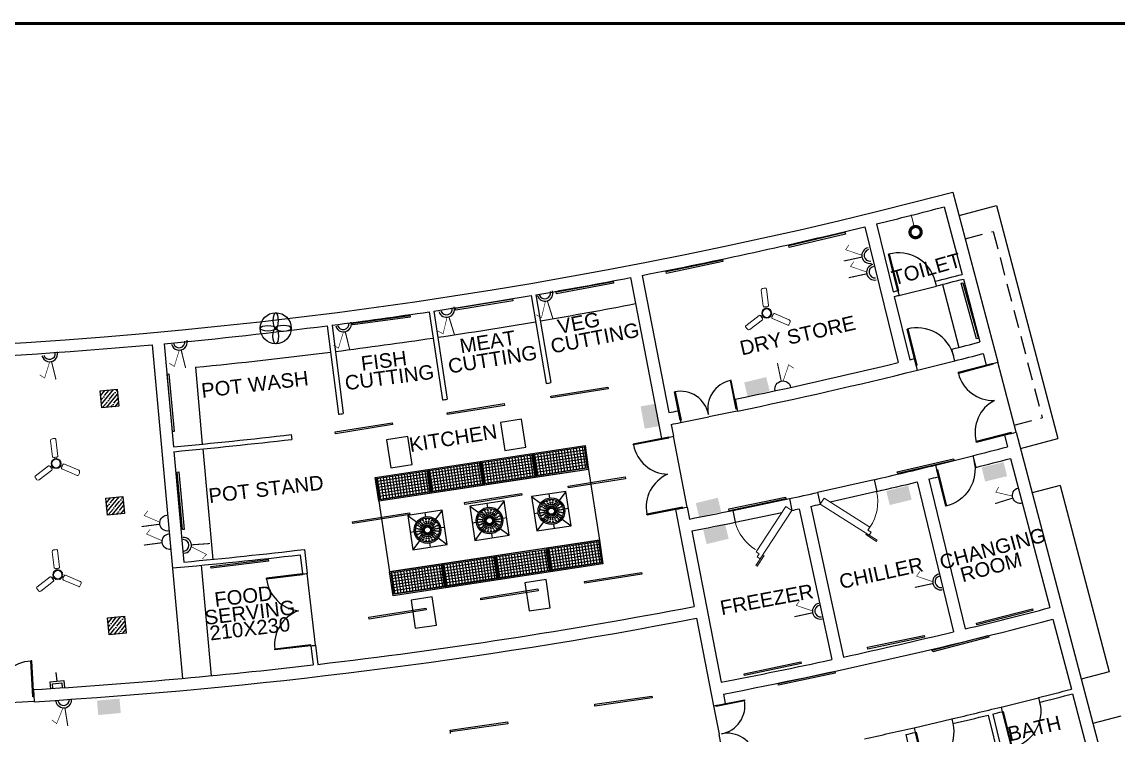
# Model space of a CAD drawing. Header units: inches. Extents: x -221585 to 401252, y -284294 to 332380.
# Drawn here: x 126300 to 128574, y 54570 to 56049 of the extents above; entities that cross this region are included whole.
import ezdxf

# ---------------------------------------------------------------- set-up
doc = ezdxf.new("R2010")
doc.units = ezdxf.units.IN
doc.header["$MEASUREMENT"] = 0
for name, pattern in [('CENTER2', [1.125, 0.75, -0.125, 0.125, -0.125]), ('HIDDEN', [0.375, 0.25, -0.125]), ('HIDDEN2', [0.1875, 0.125, -0.0625])]:
    doc.linetypes.add(name, pattern=pattern)
for name, color, linetype in [('A-WINDOW', 162, 'Continuous'), ('A_dimension_100', 233, 'Continuous'), ('E-LIGHT', 7, 'Continuous'), ('FIXT', 6, 'Continuous'), ('HP-A-Grid', 9, 'CENTER2'), ('Power', 7, 'Continuous'), ('UPS', 7, 'Continuous')]:
    doc.layers.add(name, color=color, linetype=linetype)
for name, color, linetype, lineweight in [('ceilingfan', 1, 'Continuous', 15), ('HP-A-Door', 1, 'Continuous', 5), ('PIE', 7, 'Continuous', 15), ('text', 72, 'HIDDEN2', 5)]:
    doc.layers.add(name, color=color, linetype=linetype, lineweight=lineweight)
doc.styles.add('DIM', font='arial.ttf')

# ---------------------------------------------------------------- blocks, each defined once
blk = doc.blocks.new('d2')
at = {"color": 1, "ltscale": 8}
for p, q in [((-332.772, -186.458, 9945.752), (-332.753, -186.454, 9945.752)), ((-332.628, -187.194, 9945.752), (-332.772, -186.458, 9945.752)), ((-332.609, -187.19, 9945.752), (-332.753, -186.454, 9945.752)), ((-332.753, -186.454, 9945.752), (-332.753, -186.454, 9945.732)), ((-332.753, -186.454, 9945.732), (-332.753, -186.454, 9945.732)), ((-334.226, -186.743, 9945.752), (-334.206, -186.739, 9945.752)), ((-334.082, -187.479, 9945.752), (-334.226, -186.743, 9945.752)), ((-334.062, -187.475, 9945.752), (-334.206, -186.739, 9945.752)), ((-334.063, -187.577, 9945.752), (-332.589, -187.288, 9945.752)), ((-332.628, -187.194, 9945.752), (-332.609, -187.19, 9945.752)), ((-334.082, -187.479, 9945.752), (-334.062, -187.475, 9945.752))]:
    blk.add_line(p, q, dxfattribs=at)
for centre, start, end in [((-332.628, -187.194, 9945.752), 101.092, 178.0402), ((-334.062, -187.475, 9945.752), 24.1438, 101.092)]:
    blk.add_arc(centre, 0.75, start, end, dxfattribs=at)
blk = doc.blocks.new('TRTH')
at = {"color": 1, "ltscale": 8}
for p, q in [((-589.839, -68.759), (-589.839, -67.98)), ((-589.819, -68.759), (-589.819, -67.979)), ((-589.839, -68.759), (-589.819, -68.759)), ((-589.839, -68.859), (-589.039, -68.859))]:
    blk.add_line(p, q, dxfattribs=at)
blk.add_arc((-589.819, -68.759), 0.78, 0, 91.4693, dxfattribs=at)
blk = doc.blocks.new('rghtht')
at = {"layer": 'HP-A-Grid', "linetype": 'ByBlock'}
h = blk.add_hatch(dxfattribs=at)
h.set_pattern_fill('NET', color=256, scale=50, style=0)
h.set_pattern_definition([(180, (222259.7514, 89040.658), (2e-11, 6.25), []), (90, (222259.7514, 89040.658), (6.25, -2e-11), [])])
h.paths.add_polyline_path([(204466.6, 125712.4), (204511.6, 125712.4), (204511.6, 125817.4), (204466.6, 125817.4)])
h = blk.add_hatch(dxfattribs=at)
h.set_pattern_fill('NET', color=256, scale=50, style=0)
h.set_pattern_definition([(180, (222458.0265, 89040.658), (2e-11, 6.25), []), (90, (222458.0265, 89040.658), (6.25, -2e-11), [])])
h.paths.add_polyline_path([(204664.9, 125712.4), (204709.9, 125712.4), (204709.9, 125817.4), (204664.9, 125817.4)])
h = blk.add_hatch(dxfattribs=at)
h.set_pattern_fill('NET', color=256, scale=50, style=0)
h.set_pattern_definition([(180, (222259.7514, 88930.658), (2e-11, 6.25), []), (90, (222259.7514, 88930.658), (6.25, -2e-11), [])])
h.paths.add_polyline_path([(204466.6, 125602.4), (204511.6, 125602.4), (204511.6, 125707.4), (204466.6, 125707.4)])
h = blk.add_hatch(dxfattribs=at)
h.set_pattern_fill('NET', color=256, scale=50, style=0)
h.set_pattern_definition([(180, (222458.0265, 88930.658), (2e-11, 6.25), []), (90, (222458.0265, 88930.658), (6.25, -2e-11), [])])
h.paths.add_polyline_path([(204664.9, 125602.4), (204709.9, 125602.4), (204709.9, 125707.4), (204664.9, 125707.4)])
h = blk.add_hatch(dxfattribs=at)
h.set_pattern_fill('NET', color=256, scale=50, style=0)
h.set_pattern_definition([(180, (222259.7514, 88820.658), (2e-11, 6.25), []), (90, (222259.7514, 88820.658), (6.25, -2e-11), [])])
h.paths.add_polyline_path([(204466.6, 125492.4), (204511.6, 125492.4), (204511.6, 125597.4), (204466.6, 125597.4)])
h = blk.add_hatch(dxfattribs=at)
h.set_pattern_fill('NET', color=256, scale=50, style=0)
h.set_pattern_definition([(180, (222458.0265, 88820.658), (2e-11, 6.25), []), (90, (222458.0265, 88820.658), (6.25, -2e-11), [])])
h.paths.add_polyline_path([(204664.9, 125492.4), (204709.9, 125492.4), (204709.9, 125597.4), (204664.9, 125597.4)])
h = blk.add_hatch(dxfattribs=at)
h.set_pattern_fill('NET', color=256, scale=50, style=0)
h.set_pattern_definition([(180, (222259.7514, 88710.658), (2e-11, 6.25), []), (90, (222259.7514, 88710.658), (6.25, -2e-11), [])])
h.paths.add_polyline_path([(204466.6, 125382.4), (204511.6, 125382.4), (204511.6, 125487.4), (204466.6, 125487.4)])
h = blk.add_hatch(dxfattribs=at)
h.set_pattern_fill('NET', color=256, scale=50, style=0)
h.set_pattern_definition([(180, (222458.0265, 88710.658), (2e-11, 6.25), []), (90, (222458.0265, 88710.658), (6.25, -2e-11), [])])
h.paths.add_polyline_path([(204664.9, 125382.4), (204709.9, 125382.4), (204709.9, 125487.4), (204664.9, 125487.4)])
at = {"layer": 'A-WINDOW', "color": 8}
blk.add_line((204662.4, 125819.9), (204662.4, 125379.9), dxfattribs=at)
for points in [[(204449.4, 125698.1), (204390.6, 125698.1), (204390.6, 125653.9), (204449.4, 125653.9)], [(204786, 125698.1), (204727.1, 125698.1), (204727.1, 125653.9), (204786, 125653.9)], [(204449.4, 125459.2), (204390.6, 125459.2), (204390.6, 125414.9), (204449.4, 125414.9)], [(204786, 125459.2), (204727.1, 125459.2), (204727.1, 125414.9), (204786, 125414.9)]]:
    blk.add_lwpolyline(points, close=True, dxfattribs=at)
at = {"layer": 'FIXT'}
for p, q in [((204514.1, 125819.9), (204514.1, 125379.9)), ((204514.1, 125819.9), (204662.4, 125819.9)), ((204712.4, 125819.9), (204712.4, 125379.9)), ((204552.3, 125766.5), (204568.7, 125750.1)), ((204588.3, 125766.5), (204588.3, 125758.2)), ((204607.8, 125750.1), (204624.3, 125766.5)), ((204552.3, 125730.5), (204560.6, 125730.5)), ((204616, 125730.5), (204624.3, 125730.5)), ((204552.3, 125694.5), (204568.7, 125710.9)), ((204607.8, 125710.9), (204624.3, 125694.5)), ((204588.3, 125702.8), (204588.3, 125694.5)), ((204552.3, 125636.6), (204568.7, 125620.1)), ((204588.3, 125636.6), (204588.3, 125628.3)), ((204607.8, 125620.1), (204624.3, 125636.6)), ((204552.3, 125600.6), (204560.6, 125600.6)), ((204616, 125600.6), (204624.3, 125600.6)), ((204552.3, 125564.6), (204568.7, 125581)), ((204588.3, 125572.9), (204588.3, 125564.6)), ((204607.8, 125581), (204624.3, 125564.6)), ((204552.3, 125506.6), (204568.7, 125490.2)), ((204588.3, 125506.6), (204588.3, 125498.3)), ((204607.8, 125490.2), (204624.3, 125506.6)), ((204552.3, 125470.6), (204560.6, 125470.6)), ((204616, 125470.6), (204624.3, 125470.6)), ((204552.3, 125434.6), (204568.7, 125451)), ((204588.3, 125442.9), (204588.3, 125434.6)), ((204607.8, 125451), (204624.3, 125434.6)), ((204514.1, 125379.9), (204662.4, 125379.9))]:
    blk.add_line(p, q, dxfattribs=at)
for points in [[(204514.1, 125819.9), (204464.1, 125819.9)], [(204712.4, 125819.9), (204712.4, 125819.9), (204662.4, 125819.9)]]:
    blk.add_lwpolyline(points, dxfattribs=at)
for points in [[(204464.1, 125819.9), (204514.1, 125819.9), (204514.1, 125709.9), (204464.1, 125709.9)], [(204662.4, 125819.9), (204712.4, 125819.9), (204712.4, 125709.9), (204662.4, 125709.9)], [(204466.6, 125817.4), (204511.6, 125817.4), (204511.6, 125712.4), (204466.6, 125712.4)], [(204664.9, 125817.4), (204709.9, 125817.4), (204709.9, 125712.4), (204664.9, 125712.4)], [(204624.3, 125766.5), (204552.3, 125766.5), (204552.3, 125694.5), (204624.3, 125694.5)], [(204464.1, 125709.9), (204514.1, 125709.9), (204514.1, 125599.9), (204464.1, 125599.9)], [(204466.6, 125707.4), (204511.6, 125707.4), (204511.6, 125602.4), (204466.6, 125602.4)], [(204662.4, 125709.9), (204712.4, 125709.9), (204712.4, 125599.9), (204662.4, 125599.9)], [(204664.9, 125707.4), (204709.9, 125707.4), (204709.9, 125602.4), (204664.9, 125602.4)], [(204624.3, 125636.6), (204552.3, 125636.6), (204552.3, 125564.6), (204624.3, 125564.6)], [(204464.1, 125599.9), (204514.1, 125599.9), (204514.1, 125489.9), (204464.1, 125489.9)], [(204466.6, 125597.4), (204511.6, 125597.4), (204511.6, 125492.4), (204466.6, 125492.4)], [(204662.4, 125599.9), (204712.4, 125599.9), (204712.4, 125489.9), (204662.4, 125489.9)], [(204664.9, 125597.4), (204709.9, 125597.4), (204709.9, 125492.4), (204664.9, 125492.4)], [(204624.3, 125506.6), (204552.3, 125506.6), (204552.3, 125434.6), (204624.3, 125434.6)], [(204464.1, 125489.9), (204514.1, 125489.9), (204514.1, 125379.9), (204464.1, 125379.9)], [(204466.6, 125487.4), (204511.6, 125487.4), (204511.6, 125382.4), (204466.6, 125382.4)], [(204662.4, 125489.9), (204712.4, 125489.9), (204712.4, 125379.9), (204662.4, 125379.9)], [(204664.9, 125487.4), (204709.9, 125487.4), (204709.9, 125382.4), (204664.9, 125382.4)]]:
    blk.add_lwpolyline(points, close=True, dxfattribs=at)
for centre, radius in [((204588.3, 125730.5), 27.7), ((204588.3, 125730.5), 24.8), ((204582.4, 125751.6), 0.795), ((204588.3, 125752.1), 0.795), ((204594.2, 125751.6), 0.795), ((204566.7, 125730.5), 0.795), ((204567.5, 125736.8), 0.795), ((204570.2, 125742.4), 0.795), ((204570.8, 125730.5), 0.795), ((204571.3, 125735.4), 0.795), ((204573, 125745.7), 0.795), ((204573.4, 125739.8), 0.795), ((204574.4, 125730.5), 0.795), ((204574.7, 125734.2), 0.795), ((204575.9, 125742.9), 0.795), ((204576.2, 125748.5), 0.795), ((204576.2, 125737.6), 0.795), ((204578.3, 125730.5), 0.795), ((204578.4, 125732.9), 0.795), ((204578.4, 125728.2), 0.795), ((204578.4, 125740.3), 0.795), ((204578.8, 125745.4), 0.795), ((204579.2, 125735.2), 0.795), ((204581.1, 125742.7), 0.795), ((204581.2, 125737.6), 0.795), ((204588.3, 125730.5), 7.8), ((204588.3, 125730.5), 6.54), ((204583.6, 125747.7), 0.795), ((204583.6, 125739.7), 0.795), ((204584.6, 125744.3), 0.795), ((204585.8, 125740.6), 0.795), ((204588.3, 125748), 0.795), ((204588.3, 125744.4), 0.795), ((204588.3, 125740.5), 0.795), ((204590.7, 125740.6), 0.795), ((204591.9, 125744.3), 0.795), ((204592.9, 125739.7), 0.795), ((204593, 125747.7), 0.795), ((204595.3, 125737.6), 0.795), ((204595.4, 125742.7), 0.795), ((204597.3, 125735.2), 0.795), ((204597.7, 125745.4), 0.795), ((204598.1, 125740.3), 0.795), ((204598.2, 125732.9), 0.795), ((204598.2, 125728.2), 0.795), ((204598.3, 125730.5), 0.795), ((204600.3, 125748.5), 0.795), ((204600.4, 125737.6), 0.795), ((204600.6, 125742.9), 0.795), ((204601.8, 125734.2), 0.795), ((204602.1, 125730.5), 0.795), ((204603.2, 125739.8), 0.795), ((204603.5, 125745.7), 0.795), ((204605.2, 125735.4), 0.795), ((204605.8, 125730.5), 0.795), ((204606.3, 125742.4), 0.795), ((204609, 125736.8), 0.795), ((204609.8, 125730.5), 0.795), ((204567.5, 125724.2), 0.795), ((204570.2, 125718.7), 0.795), ((204571.3, 125725.6), 0.795), ((204573, 125715.3), 0.795), ((204573.4, 125721.2), 0.795), ((204574.7, 125726.8), 0.795), ((204575.9, 125718.2), 0.795), ((204576.2, 125723.4), 0.795), ((204576.2, 125712.6), 0.795), ((204578.4, 125720.7), 0.795), ((204578.8, 125715.6), 0.795), ((204579.2, 125725.9), 0.795), ((204581.2, 125723.4), 0.795), ((204581.1, 125718.4), 0.795), ((204582.4, 125709.4), 0.795), ((204583.6, 125713.3), 0.795), ((204583.6, 125721.4), 0.795), ((204584.6, 125716.7), 0.795), ((204585.8, 125720.4), 0.795), ((204588.3, 125720.5), 0.795), ((204588.3, 125716.6), 0.795), ((204588.3, 125713), 0.795), ((204588.3, 125709), 0.795), ((204590.7, 125720.4), 0.795), ((204591.9, 125716.7), 0.795), ((204592.9, 125721.4), 0.795), ((204593, 125713.3), 0.795), ((204594.2, 125709.4), 0.795), ((204595.3, 125723.4), 0.795), ((204595.4, 125718.4), 0.795), ((204597.3, 125725.9), 0.795), ((204597.7, 125715.6), 0.795), ((204598.1, 125720.7), 0.795), ((204600.3, 125712.6), 0.795), ((204600.4, 125723.4), 0.795), ((204600.6, 125718.2), 0.795), ((204601.8, 125726.8), 0.795), ((204603.2, 125721.2), 0.795), ((204603.5, 125715.3), 0.795), ((204605.2, 125725.6), 0.795), ((204606.3, 125718.7), 0.795), ((204609, 125724.2), 0.795), ((204588.3, 125600.6), 27.7), ((204588.3, 125600.6), 24.8), ((204573, 125615.8), 0.795), ((204576.2, 125618.5), 0.795), ((204578.8, 125615.5), 0.795), ((204582.4, 125621.6), 0.795), ((204583.6, 125617.8), 0.795), ((204584.6, 125614.3), 0.795), ((204588.3, 125622.1), 0.795), ((204588.3, 125618.1), 0.795), ((204588.3, 125614.5), 0.795), ((204591.9, 125614.3), 0.795), ((204593, 125617.8), 0.795), ((204594.2, 125621.6), 0.795), ((204597.7, 125615.5), 0.795), ((204600.3, 125618.5), 0.795), ((204603.5, 125615.8), 0.795), ((204566.7, 125600.6), 0.795), ((204567.5, 125606.9), 0.795), ((204567.5, 125594.3), 0.795), ((204570.2, 125612.4), 0.795), ((204570.8, 125600.6), 0.795), ((204571.3, 125605.5), 0.795), ((204571.3, 125595.6), 0.795), ((204573.4, 125609.9), 0.795), ((204574.4, 125600.6), 0.795), ((204574.7, 125604.3), 0.795), ((204574.7, 125596.9), 0.795), ((204575.9, 125612.9), 0.795), ((204576.2, 125607.6), 0.795), ((204576.2, 125593.5), 0.795), ((204578.3, 125600.6), 0.795), ((204578.4, 125602.9), 0.795), ((204578.4, 125598.2), 0.795), ((204578.4, 125610.4), 0.795), ((204579.2, 125605.2), 0.795), ((204579.2, 125595.9), 0.795), ((204581.1, 125612.7), 0.795), ((204581.2, 125607.6), 0.795), ((204581.2, 125593.5), 0.795), ((204588.3, 125600.6), 7.8), ((204588.3, 125600.6), 6.54), ((204583.6, 125609.7), 0.795), ((204583.6, 125591.4), 0.795), ((204585.8, 125610.6), 0.795), ((204588.3, 125610.6), 0.795), ((204590.7, 125610.6), 0.795), ((204592.9, 125609.7), 0.795), ((204592.9, 125591.4), 0.795), ((204595.3, 125607.6), 0.795), ((204595.3, 125593.5), 0.795), ((204595.4, 125612.7), 0.795), ((204597.3, 125605.2), 0.795), ((204597.3, 125595.9), 0.795), ((204598.1, 125610.4), 0.795), ((204598.2, 125602.9), 0.795), ((204598.2, 125598.2), 0.795), ((204598.3, 125600.6), 0.795), ((204600.4, 125607.6), 0.795), ((204600.4, 125593.5), 0.795), ((204600.6, 125612.9), 0.795), ((204601.8, 125604.3), 0.795), ((204601.8, 125596.9), 0.795), ((204602.1, 125600.6), 0.795), ((204603.2, 125609.9), 0.795), ((204605.2, 125605.5), 0.795), ((204605.2, 125595.6), 0.795), ((204605.8, 125600.6), 0.795), ((204606.3, 125612.4), 0.795), ((204609, 125606.9), 0.795), ((204609, 125594.3), 0.795), ((204609.8, 125600.6), 0.795), ((204570.2, 125588.7), 0.795), ((204573, 125585.3), 0.795), ((204573.4, 125591.2), 0.795), ((204575.9, 125588.2), 0.795), ((204576.2, 125582.6), 0.795), ((204578.4, 125590.7), 0.795), ((204578.8, 125585.7), 0.795), ((204581.1, 125588.4), 0.795), ((204582.4, 125579.5), 0.795), ((204583.6, 125583.3), 0.795), ((204584.6, 125586.8), 0.795), ((204585.8, 125590.5), 0.795), ((204588.3, 125590.6), 0.795), ((204588.3, 125586.7), 0.795), ((204588.3, 125583.1), 0.795), ((204588.3, 125579), 0.795), ((204590.7, 125590.5), 0.795), ((204591.9, 125586.8), 0.795), ((204593, 125583.3), 0.795), ((204594.2, 125579.5), 0.795), ((204595.4, 125588.4), 0.795), ((204597.7, 125585.7), 0.795), ((204598.1, 125590.7), 0.795), ((204600.3, 125582.6), 0.795), ((204600.6, 125588.2), 0.795), ((204603.2, 125591.2), 0.795), ((204603.5, 125585.3), 0.795), ((204606.3, 125588.7), 0.795), ((204588.3, 125470.6), 27.7), ((204588.3, 125470.6), 24.8), ((204570.2, 125482.4), 0.795), ((204573, 125485.8), 0.795), ((204573.4, 125479.9), 0.795), ((204575.9, 125483), 0.795), ((204576.2, 125488.6), 0.795), ((204576.2, 125477.7), 0.795), ((204578.4, 125480.4), 0.795), ((204578.8, 125485.5), 0.795), ((204581.1, 125482.7), 0.795), ((204581.2, 125477.7), 0.795), ((204582.4, 125491.7), 0.795), ((204583.6, 125487.8), 0.795), ((204583.6, 125479.8), 0.795), ((204584.6, 125484.4), 0.795), ((204585.8, 125480.7), 0.795), ((204588.3, 125492.1), 0.795), ((204588.3, 125488.1), 0.795), ((204588.3, 125484.5), 0.795), ((204588.3, 125480.6), 0.795), ((204590.7, 125480.7), 0.795), ((204591.9, 125484.4), 0.795), ((204592.9, 125479.8), 0.795), ((204593, 125487.8), 0.795), ((204594.2, 125491.7), 0.795), ((204595.3, 125477.7), 0.795), ((204595.4, 125482.7), 0.795), ((204597.7, 125485.5), 0.795), ((204598.1, 125480.4), 0.795), ((204600.3, 125488.6), 0.795), ((204600.4, 125477.7), 0.795), ((204600.6, 125483), 0.795), ((204603.2, 125479.9), 0.795), ((204603.5, 125485.8), 0.795), ((204606.3, 125482.4), 0.795), ((204566.7, 125470.6), 0.795), ((204567.5, 125476.9), 0.795), ((204567.5, 125464.3), 0.795), ((204570.2, 125458.8), 0.795), ((204570.8, 125470.6), 0.795), ((204571.3, 125475.5), 0.795), ((204571.3, 125465.7), 0.795), ((204573, 125455.4), 0.795), ((204573.4, 125461.3), 0.795), ((204574.4, 125470.6), 0.795), ((204574.7, 125474.3), 0.795), ((204574.7, 125466.9), 0.795), ((204575.9, 125458.2), 0.795), ((204576.2, 125463.5), 0.795), ((204578.3, 125470.6), 0.795), ((204578.4, 125473), 0.795), ((204578.4, 125468.2), 0.795), ((204578.4, 125460.8), 0.795), ((204578.8, 125455.7), 0.795), ((204579.2, 125475.3), 0.795), ((204579.2, 125465.9), 0.795), ((204581.2, 125463.5), 0.795), ((204581.1, 125458.5), 0.795), ((204588.3, 125470.6), 7.8), ((204588.3, 125470.6), 6.54), ((204583.6, 125461.4), 0.795), ((204584.6, 125456.8), 0.795), ((204585.8, 125460.5), 0.795), ((204588.3, 125460.6), 0.795), ((204588.3, 125456.7), 0.795), ((204590.7, 125460.5), 0.795), ((204591.9, 125456.8), 0.795), ((204592.9, 125461.4), 0.795), ((204595.3, 125463.5), 0.795), ((204595.4, 125458.5), 0.795), ((204597.3, 125475.3), 0.795), ((204597.3, 125465.9), 0.795), ((204597.7, 125455.7), 0.795), ((204598.1, 125460.8), 0.795), ((204598.2, 125473), 0.795), ((204598.2, 125468.2), 0.795), ((204598.3, 125470.6), 0.795), ((204600.4, 125463.5), 0.795), ((204600.6, 125458.2), 0.795), ((204601.8, 125474.3), 0.795), ((204601.8, 125466.9), 0.795), ((204602.1, 125470.6), 0.795), ((204603.2, 125461.3), 0.795), ((204603.5, 125455.4), 0.795), ((204605.2, 125475.5), 0.795), ((204605.2, 125465.7), 0.795), ((204605.8, 125470.6), 0.795), ((204606.3, 125458.8), 0.795), ((204609, 125476.9), 0.795), ((204609, 125464.3), 0.795), ((204609.8, 125470.6), 0.795), ((204576.2, 125452.6), 0.795), ((204582.4, 125449.5), 0.795), ((204583.6, 125453.4), 0.795), ((204588.3, 125453.1), 0.795), ((204588.3, 125449.1), 0.795), ((204593, 125453.4), 0.795), ((204594.2, 125449.5), 0.795), ((204600.3, 125452.6), 0.795)]:
    blk.add_circle(centre, radius, dxfattribs=at)
blk = doc.blocks.new('RYTRTRTRTRT')
at = {"color": 1}
for p, q in [((42.518, 61.153), (42.518, 61.753)), ((42.518, 61.753), (42.538, 61.753)), ((42.538, 61.753), (42.538, 61.153)), ((43.718, 61.753), (43.698, 61.753)), ((43.698, 61.753), (43.698, 61.153)), ((43.718, 61.153), (43.718, 61.753)), ((42.518, 61.153), (42.538, 61.153)), ((42.518, 61.103), (43.118, 61.103)), ((43.718, 61.103), (43.118, 61.103)), ((43.718, 61.153), (43.698, 61.153))]:
    blk.add_line(p, q, dxfattribs=at)
for centre, start, end in [((42.528, 61.163), 359.0371, 90), ((43.708, 61.163), 90, 180.9629)]:
    blk.add_arc(centre, 0.59, start, end, dxfattribs=at)
blk = doc.blocks.new('Fan')
at = {"color": 6}
for p, q in [((-5.8, 15.7), (-5.8, 48.4)), ((5.2, 50.1), (5.2, 15.7)), ((3.5, 14), (-4.1, 14)), ((-1.9, 14), (-1.9, 10.8)), ((1.5, 14), (1.5, 10.8)), ((-45.2, -19.5), (-15.9, -1.9)), ((-10.2, -11.4), (-38.2, -28.2)), ((-13.6, -2.5), (-9.7, -9)), ((-12.6, -4.2), (-9.9, -2.6)), ((-10.8, -7.1), (-8.1, -5.5)), ((10.3, -7.3), (7.6, -5.8)), ((12, -4.4), (9.3, -2.8)), ((9.4, -9.1), (13.2, -2.4)), ((39.7, -28.3), (10, -11.4)), ((15.5, -1.8), (43.8, -18))]:
    blk.add_line(p, q, dxfattribs=at)
for centre, radius in [((-0.2, 0.8), 10.2), ((-0.2, 0.9), 8.5)]:
    blk.add_circle(centre, radius, dxfattribs=at)
for centre, radius, start, end in [((-2.4, 48.4), 3.4, 92.735, 180), ((-0.2, 0.9), 51, 85.7207, 92.735), ((3.5, 50.1), 1.7, 0, 85.7207), ((-4.1, 15.7), 1.7, 180, 270), ((3.5, 15.7), 1.7, 270, 0), ((-44.4, -21), 1.7, 120.9808, 206.3239), ((-0.2, 0.9), 51, 206.3239, 213.3255), ((-15, -3.4), 1.7, 30.9808, 120.9808), ((-11.1, -9.9), 1.7, 300.9808, 30.9808), ((10.8, -9.9), 1.7, 150.2708, 240.2708), ((14.6, -3.3), 1.7, 60.2708, 150.2708), ((42.1, -20.9), 3.4, 332.7215, 60.2708), ((-40, -25.3), 3.4, 213.3255, 300.9808), ((40.6, -26.9), 1.7, 240.2708, 325.7165), ((-0.2, 0.9), 51, 325.7165, 332.7215)]:
    blk.add_arc(centre, radius, start, end, dxfattribs=at)
blk = doc.blocks.new('w.l')
at = {"layer": 'PIE', "color": 6}
blk.add_line((109349.8, 39723.6), (109371.7, 39720.1), dxfattribs=at)
at = {"layer": 'PIE', "color": 6, "const_width": 6.59}
blk.add_lwpolyline([(109337.4, 39737.9, 1), (109333.8, 39715, 1)], format="xyb", close=True, dxfattribs=at)
blk = doc.blocks.new('light')
at = {"color": 5}
for p, q in [((112625.2, 38871.2), (112742.5, 38895.9)), ((112743.3, 38892.3), (112625.9, 38867.6)), ((112742.5, 38895.9), (112743.3, 38892.3)), ((112625.9, 38867.6), (112625.2, 38871.2))]:
    blk.add_line(p, q, dxfattribs=at)
blk = doc.blocks.new('16A')
at = {"layer": 'E-LIGHT', "color": 1}
for points, const_width in [([(5916857, -1642748), (5916861, -1642952)], 11.7), ([(5916882, -1642953), (5916975, -1642791), (5917021, -1642838)], 6.64)]:
    blk.add_lwpolyline(points, dxfattribs=dict(at, const_width=const_width))
for centre, radius, start, end in [((5916862, -1643039), 87.4, 0.9898, 180.9898), ((5916863, -1643043), 64.6, 4.2725, 175.7579)]:
    blk.add_arc(centre, radius, start, end, dxfattribs=at)
blk = doc.blocks.new('ups 6A')
at = {"layer": 'E-LIGHT', "color": 4}
for points, const_width in [([(5905667, -1658491), (5905670, -1658287)], 11.7), ([(5905692, -1658286), (5905785, -1658448), (5905831, -1658401)], 6.64)]:
    blk.add_lwpolyline(points, dxfattribs=dict(at, const_width=const_width))
blk.add_arc((5905672, -1658200), 87.4, 179.0102, 359.0102, dxfattribs=at)

msp = doc.modelspace()

# ---------------------------------------------------------------- hatches: boundary and pattern name
at = {"ltscale": 10}
h = msp.add_hatch(dxfattribs=at)
h.set_pattern_fill('ANSI35', color=1, scale=50, angle=5.6494)
h.set_pattern_definition([(50.6494196, (-10023.637, -141185.964), (-9.66600954, 7.9257971), []), (50.6494196, (-10014.841, -141185.094), (-9.66600954, 7.9257971), [15.625, -3.125, 0, -3.125])])
h.paths.add_polyline_path([(126501.3, 55251.7), (126497.8, 55287.1), (126462.4, 55283.6), (126465.9, 55248.2)])
h = msp.add_hatch(dxfattribs=at)
h.set_pattern_fill('ANSI35', color=1, scale=50, angle=5.6494)
h.set_pattern_definition([(50.6494196, (-10011.984, -141408.665), (-9.66600954, 7.9257971), []), (50.6494196, (-10003.188, -141407.795), (-9.66600954, 7.9257971), [15.625, -3.125, 0, -3.125])])
h.paths.add_polyline_path([(126512.9, 55029), (126509.4, 55064.4), (126474.1, 55060.9), (126477.6, 55025.5)])
h = msp.add_hatch(dxfattribs=at)
h.set_pattern_fill('ANSI35', color=1, scale=50, angle=5.6494)
h.set_pattern_definition([(50.6494196, (-10008.089, -141656.697), (-9.66600954, 7.9257971), []), (50.6494196, (-9999.293, -141655.826), (-9.66600954, 7.9257971), [15.625, -3.125, 0, -3.125])])
h.paths.add_polyline_path([(126516.8, 54781), (126513.3, 54816.3), (126478, 54812.8), (126481.5, 54777.5)])

# ---------------------------------------------------------------- linework, layer by layer
at = {"color": 4, "ltscale": 8}
for p, q in [((128231.3, 55696.2, 0.8), (128324.3, 55343.2, 0.8)), ((128213.5, 55665.6, 0.4), (128250.5, 55525.4, 0.8)), ((128209.5, 55504.3, 0.8), (128243.8, 55373.9, 0.8)), ((128253, 55515.7, 0.8), (128287.4, 55385.2, 0.8)), ((128293.8, 55361, 0.8), (128300.1, 55336.8, 0.8)), ((128338.3, 55191.8, 0.8), (128344.7, 55167.6, 0.8)), ((128362.5, 55198.1, 0.8), (128913.9, 53104.5, 0.8)), ((128351.1, 55143.4, 0.8), (128432.6, 54834, 0.8)), ((128438.9, 54809.8, 0.8), (128477.1, 54664.8, 0.8)), ((128479.7, 54655.1, 0.8), (128517.9, 54510, 0.8))]:
    msp.add_line(p, q, dxfattribs=at)
at = {"color": 20, "ltscale": 10}
for p, q in [((128244.1, 55647.8, 0.4), (128321.4, 55668.1, 0.8)), ((128321.4, 55668.1, 0.8), (128448.8, 55184.6, 0.8)), ((128371.4, 55164.3, 0.4), (128448.8, 55184.6, 0.8)), ((128453.6, 55087.7, 0.8), (128395.6, 55072.4, 0.8)), ((128453.6, 55087.7, 0.8), (128555.5, 54700.9, 0.8)), ((128555.5, 54700.9, 0.8), (128497.5, 54685.6, 0.8)), ((128579.7, 54609.1, 0.8), (128521.7, 54593.8, 0.8))]:
    msp.add_line(p, q, dxfattribs=at)
at = {"color": 4, "ltscale": 10}
for p, q in [((128048.6, 55624.1, 0.4), (128117.7, 55342.5, 0.8)), ((128072.9, 55630.1, 0.8), (128107.5, 55489.2, 0.8)), ((127587, 55523.4, 0.4), (127642.2, 55238.7, 0.4)), ((127562.5, 55518.7, 0.4), (127627.2, 55184.9, 0.4)), ((128197.2, 55501.4, 0.8), (128194.7, 55511.1, 0.4)), ((127356.6, 55481.5, 0.4), (127387.8, 55299.1, 0.4)), ((127366.5, 55483.2, 0.4), (127397.7, 55300.8, 0.4)), ((128109.8, 55479.5, 0.8), (128142, 55348.4, 0.9)), ((128117.2, 55491.6, 0.8), (128119.6, 55481.9, 0.8)), ((127145.1, 55447.8, 0.4), (127172.6, 55264.9, 0.4)), ((127155, 55449.3, 0.4), (127182.5, 55266.3, 0.4)), ((126933.5, 55418.7, 0.4), (126956.8, 55235.2, 0.4)), ((126943.5, 55420, 0.4), (126966.7, 55236.5, 0.4)), ((126570.5, 55379.4, 0.4), (126633.3, 54687.2, 0.4)), ((126595.4, 55381.6, 0.4), (126614.8, 55167.5, 0.4)), ((128235.3, 55346, 0.9), (128229.1, 55370.2, 0.4)), ((128157.7, 55326.5, 0.9), (128151.6, 55350.8, 0.9)), ((126660.1, 55332.6, 0.4), (126674.5, 55173.2, 0.4)), ((127779.4, 55266.2, 0.4), (127784.5, 55241.8, 0.4)), ((127661.5, 55242.4, 0.4), (127666.7, 55218, 0.4)), ((127647, 55214.1, 0.4), (127651.8, 55189.6, 0.4)), ((126858.9, 55193.1, 0.4), (126860.1, 55183.1, 0.4)), ((126615.7, 55157.6, 0.4), (126636.5, 54928.5, 0.4)), ((126675.4, 55163.3, 0.4), (126696.2, 54934.2, 0.4)), ((128272.5, 55149.1, 0.4), (128278.6, 55124.8, 1.3)), ((128194.9, 55129.7, 0.9), (128200.8, 55105.4, 0.4)), ((128067.8, 55099.3, 0.4), (128073.4, 55075, 0.4)), ((128157.1, 55094.8, 0.9), (128232.7, 54783.8, 0.9)), ((128181.4, 55100.7, 0.4), (128257, 54789.7, 0.9)), ((127950.7, 55072.8, 0.4), (127956.1, 55048.4, 0.4)), ((127892.1, 55060.1, 0.4), (127897.4, 55035.7, 0.4)), ((127936.5, 55044.1, 0.4), (128004.5, 54731.4, 0.4)), ((127655.8, 55037.6, 0.4), (127694.8, 54836.4, 0.4)), ((127680.3, 55042.3, 0.4), (127685.1, 55017.8, 0.4)), ((127774.6, 55035.6, 0.4), (127779.8, 55011.4, 0.4)), ((127912.1, 55038.8, 0.4), (127980.1, 54726.1, 0.4)), ((127689.8, 54993.3, 0.4), (127750.7, 54679.1, 0.4)), ((126886.5, 54954.7, 0.4), (126892.3, 54905, 0.4)), ((126877.7, 54943.6, 0.4), (126882.3, 54903.8, 0.4)), ((126672.2, 54922, 0.4), (126693, 54692.6, 0.4)), ((127699.6, 54811.8, 0.9), (127734.8, 54630.2, 0.4)), ((126899.6, 54754.8, 0.4), (126904.2, 54715.1, 0.4)), ((126909.5, 54756, 0.4), (126914.1, 54716.2, 0.4)), ((126324.2, 54663.8, 1.1), (126325.6, 54638.9, 0.4)), ((127755.5, 54654.6, 0.4), (127759.3, 54634.9, 0.4)), ((128408.7, 54647.2, 0.4), (128411.2, 54637.5, 0.4)), ((128314.1, 54613.2, 0.9), (128349.7, 54467.5, 0.9)), ((128331.1, 54627.7, 0.9), (128333.5, 54618, 0.9)), ((128228.8, 54603, 1.3), (128231.1, 54593.3, 0.4)), ((128304.4, 54610.9, 0.9), (128340, 54465.2, 0.9)), ((128133.5, 54570.6, 0.9), (128166.8, 54424.4, 0.9)), ((128150.8, 54584.8, 0.9), (128153, 54575.1, 0.9))]:
    msp.add_line(p, q, dxfattribs=at)
at = {"color": 20, "linetype": 'HIDDEN', "ltscale": 150}
for p, q in [((128256.7, 55599.4, 0.4), (128314.7, 55614.7, 0.7)), ((128314.7, 55614.7, 0.7), (128416.6, 55227.9, 0.7)), ((128358.6, 55212.6, 0.4), (128416.6, 55227.9, 0.7))]:
    msp.add_line(p, q, dxfattribs=at)
at = {"color": 5}
for p, q in [((128248.6, 55507.1), (128252.1, 55508.1)), ((128280.5, 55391.5), (128248.6, 55507.1)), ((128252.1, 55508.1), (128284.1, 55392.5)), ((128284.1, 55392.5), (128280.5, 55391.5)), ((128116, 55115.9), (128232.8, 55143)), ((128233.7, 55139.5), (128116.9, 55112.3)), ((128232.8, 55143), (128233.7, 55139.5)), ((128116.9, 55112.3), (128116, 55115.9)), ((128280, 54802), (128396.1, 54831.8)), ((128397.1, 54828.3), (128280.9, 54798.4)), ((128396.1, 54831.8), (128397.1, 54828.3)), ((128280.9, 54798.4), (128280, 54802)), ((128054.2, 54751.7), (128171.5, 54776.4)), ((128172.3, 54772.8), (128055, 54748.1)), ((128171.5, 54776.4), (128172.3, 54772.8)), ((128188.5, 54745.8), (128304.6, 54776)), ((128305.5, 54772.4), (128189.5, 54742.3)), ((128304.6, 54776), (128305.5, 54772.4)), ((128055, 54748.1), (128054.2, 54751.7)), ((128189.5, 54742.3), (128188.5, 54745.8)), ((127798.7, 54696.7), (127916, 54721.4)), ((127916.8, 54717.8), (127799.4, 54693.1)), ((127916, 54721.4), (127916.8, 54717.8)), ((127799.4, 54693.1), (127798.7, 54696.7)), ((127869.2, 54676.9), (127986.5, 54701.6)), ((127987.3, 54698), (127869.9, 54673.3)), ((127986.5, 54701.6), (127987.3, 54698)), ((127869.9, 54673.3), (127869.2, 54676.9)), ((127488.3, 54633.4), (127607, 54650.3)), ((127607.5, 54646.7), (127488.8, 54629.7)), ((127607, 54650.3), (127607.5, 54646.7)), ((127488.8, 54629.7), (127488.3, 54633.4)), ((127188.8, 54579.9), (127307.5, 54596.8)), ((127308, 54593.2), (127189.3, 54576.2)), ((127307.5, 54596.8), (127308, 54593.2)), ((127189.3, 54576.2), (127188.8, 54579.9)), ((127189.6, 54572.6), (127189.1, 54576.2))]:
    msp.add_line(p, q, dxfattribs=at)
at = {"color": 6, "const_width": 6.3}
msp.add_lwpolyline([(130466.8, 50244.9), (121851.4, 50244.9), (121851.4, 56046.1), (130466.8, 56046.1)], close=True, dxfattribs=at)
at = {"color": 1, "ltscale": 10}
for points, elevation in [([(126462.4, 55283.6), (126497.8, 55287.1), (126501.3, 55251.7), (126465.9, 55248.2)], -0.1), ([(126474.1, 55060.9), (126509.4, 55064.4), (126512.9, 55029), (126477.6, 55025.5)], 0), ([(126478, 54812.8), (126513.3, 54816.3), (126516.8, 54781), (126481.5, 54777.5)], 0)]:
    msp.add_lwpolyline(points, close=True, dxfattribs=dict(at, elevation=elevation))
at = {"color": 5}
msp.add_circle((126826.7, 55413.6), 32.2, dxfattribs=at)
at = {"color": 4, "ltscale": 10}
for centre, radius, start, end in [((125661.9, 65452, 0.4), 10088.5, 255.2456, 284.75514), ((125661.9, 65452, 1.5), 10113.5, 283.79165, 284.6135), ((125661.9, 65452, 0.4), 10113.5, 280.9733, 283.64996), ((125661.9, 65452, 0.4), 10258.5, 284.29384, 284.6155), ((125661.9, 65452, 0.4), 10113.5, 279.7031, 280.83161), ((125219.7, 67176.7, 1.3), 12049, 284.30675, 284.581), ((125661.9, 65452, 0.4), 10113.5, 278.48958, 279.64642), ((125661.9, 65452, 0.4), 10258.5, 283.79165, 283.8475), ((125661.9, 65452, 0.4), 10268.5, 283.79165, 283.84745), ((125661.9, 65452, 0.4), 10168.5, 279.7031, 280.83238), ((125661.9, 65452, 0.4), 10113.5, 277.27989, 278.4329), ((125661.9, 65452, 0.4), 10113.5, 262.79653, 275.15424), ((125661.9, 65452, 0.4), 10113.5, 275.29587, 277.22323), ((125661.9, 65452, 0.4), 10168.5, 278.48958, 279.64642), ((125661.9, 65452, 0.4), 10168.5, 277.27991, 278.4329), ((125661.9, 65452, 0.4), 10403.5, 284.28613, 284.61751), ((125661.9, 65452, 0.4), 10168.5, 275.63334, 277.22323), ((125661.9, 65452, 0.4), 10403.5, 281.74397, 283.65397), ((125661.9, 65452, 0.4), 10403.5, 283.79165, 283.8467), ((125260.1, 67019.5, 1.3), 12046.7, 284.29819, 284.58528), ((125661.9, 65452, 0.4), 10453.5, 284.6455, 284.75512), ((125661.9, 65452, 0.4), 10428.5, 281.74397, 283.84659), ((125661.9, 65452, 0.4), 10298.5, 279.64747, 279.7031), ((125661.9, 65452, 0.4), 10298.5, 278.43499, 278.49068), ((125661.9, 65452, 0.4), 10298.5, 277.22323, 277.27887), ((125661.9, 65452, 0.4), 10403.5, 280.9733, 281.08124), ((125661.9, 65452, 0.4), 10428.5, 280.9733, 281.08339), ((125661.9, 65452, 0.4), 10328.5, 275.29352, 276.65521), ((125661.9, 65452, 0.4), 10338.5, 275.29341, 276.65515), ((125661.9, 65452, 0.4), 10453.5, 280.86341, 280.9733), ((125661.9, 65452, 0.4), 10603.5, 284.64705, 284.75512), ((125661.9, 65452, 0.4), 10628.5, 284.21849, 284.62035), ((125413.6, 66424.5, 1.3), 11657.2, 284.22773, 284.59527), ((125661.9, 65452, 0.4), 10628.5, 283.08278, 283.78722), ((125661.9, 65452, 0.4), 10653.5, 283.08278, 283.54495), ((125661.9, 65452, 0.4), 10653.5, 283.6794, 283.78722), ((125661.9, 65452, 0.4), 10628.5, 282.11242, 282.43587), ((125661.9, 65452, 0.4), 10653.5, 282.32792, 282.43556), ((125661.9, 65452, 0.4), 10603.5, 280.86523, 280.9733), ((125661.9, 65452, 0.4), 10628.5, 280.9733, 281.4655), ((125661.9, 65452, 0.4), 10653.5, 282.11272, 282.19347), ((125661.9, 65452, 0.4), 10653.5, 280.9733, 281.4655), ((125661.9, 65452, 0.4), 10568.5, 275.291, 276.65395), ((125661.9, 65452, 0.4), 10578.5, 275.15549, 276.59973), ((125661.9, 65452, 0.4), 10618.5, 276.59973, 276.65369), ((125661.9, 65452, 0.4), 10808.5, 276.65274, 280.84077), ((125661.9, 65452, 0.4), 10808.5, 280.86701, 280.86728), ((125624.1, 65604.6, 1.3), 11130.7, 283.6828, 284.61472), ((125661.8, 65453, 1.3), 10834.5, 273.51385, 280.84064), ((125659.8, 65461.9, 1.3), 11008.6, 280.97414, 284.62236), ((125661.9, 65452, 0.4), 10973.5, 282.32636, 283.54884), ((125661.9, 65452, 0.4), 10768.5, 276.59973, 276.65294), ((125661.9, 65452, 0.4), 10973.5, 280.9733, 282.19582), ((125661.9, 65452, 0.4), 10808.5, 273.51319, 276.59973), ((125661.9, 65452, 0.4), 11148.5, 284.26368, 284.62662), ((125661.9, 65452, 0.4), 11018.5, 280.8433, 280.9733), ((125365.9, 66608.2, 1.3), 12352, 284.27307, 284.60105), ((125661.9, 65452, 0.4), 11148.5, 283.3113, 283.85252), ((125661.9, 65452, 0.4), 11158.5, 283.74973, 283.85243), ((125661.9, 65452, 0.4), 11158.5, 283.3113, 283.69839), ((125661.9, 65452, 0.4), 11148.5, 282.35875, 282.90006), ((125661.9, 65452, 0.4), 11158.5, 282.79727, 282.89997)]:
    msp.add_arc(centre, radius, start, end, dxfattribs=at)
at = {"color": 5, "extrusion": (0, 0, -1)}
for centre, major_axis, ratio in [((126826.7, 55429.6), (0, -16.1), 0.361042), ((126842.7, 55413.6), (-16.1, 0), 0.363524)]:
    msp.add_ellipse(centre, major_axis=major_axis, ratio=ratio, dxfattribs=at)
at = {"color": 5}
for centre, major_axis, ratio in [((126810.6, 55413.6), (16.1, 0), 0.363524), ((126826.7, 55397.5), (0, 16.1), 0.361042)]:
    msp.add_ellipse(centre, major_axis=major_axis, ratio=ratio, dxfattribs=at)
at = {"color": 3, "ltscale": 10}
for points in [[(127798.5, 55301.3), (127844.1, 55312.4), (127805.6, 55272.1), (127851.2, 55283.2)], [(127592, 55205.3, 0.4), (127583.7, 55251.5, 0.4), (127621.6, 55210.7, 0.4), (127613.3, 55256.8, 0.4)], [(128291, 55124.8), (128336.5, 55135.9), (128298.1, 55095.6), (128343.7, 55106.7)], [(128093.1, 55076), (128138.6, 55087.1), (128100.2, 55046.8), (128145.7, 55057.9)], [(127698, 55050.9), (127743.6, 55062), (127705.1, 55021.8), (127750.7, 55032.9)], [(127713.5, 54995), (127759.1, 55006.1), (127720.6, 54965.8), (127766.2, 54976.9)], [(126456, 54640.9, 1.3), (126502.7, 54645.3, 1.3), (126458.7, 54611, 1.3), (126505.4, 54615.4, 1.3)]]:
    msp.add_solid(points, dxfattribs=at)
at = {"layer": 'A_dimension_100', "color": 3, "ltscale": 0.05}
for points in [[(126360.1, 54665.8), (126358.8, 54680.2), (126387.2, 54682.7), (126388.4, 54668.3)], [(126373.2, 54681.5), (126371.6, 54699.5)], [(126364.6, 54666.2), (126363.7, 54676.1), (126383.1, 54677.8), (126384, 54667.9)]]:
    msp.add_lwpolyline(points, dxfattribs=at)
at = {"layer": 'FIXT'}
for p, q in [((128067.8, 55099.3, 0.4), (127950.7, 55072.8, 0.4)), ((128073.3, 55075, 0.4), (127976.9, 55053.1, 0.4)), ((127774.6, 55035.6, 0.4), (127892.1, 55060.1, 0.4)), ((127779.7, 55011.1, 0.4), (127876.4, 55031.3, 0.4))]:
    msp.add_line(p, q, dxfattribs=at)
at = {"layer": 'HP-A-Door', "elevation": 0.4}
for points in [[(127829.5, 54945.6), (127823.2, 54949.7), (127884.9, 55043.9), (127897.4, 55035.7), (127831.7, 54935.3), (127825.4, 54939.4), (127829.5, 54945.6)], [(128055.2, 54994.7), (128059.2, 55001.1), (127964.1, 55061.1), (127956.1, 55048.4), (128057.6, 54984.4), (128061.6, 54990.7), (128055.2, 54994.7)]]:
    msp.add_lwpolyline(points, dxfattribs=at)
for points in [[(128051.9, 54988), (128074.3, 54973.9), (128072.8, 54971.5), (128050.4, 54985.6)], [(127837.2, 54943.7), (127822.7, 54921.6), (127825.1, 54920), (127839.6, 54942.2)]]:
    msp.add_lwpolyline(points, close=True, dxfattribs=at)
at = {"layer": 'HP-A-Door'}
for centre, start, end in [((127981.5, 55053.9, 0.4), 325.7954, 12.9098), ((127870.8, 55034.9, 0.4), 194.4985, 238.7529)]:
    msp.add_arc(centre, 94, start, end, dxfattribs=at)

# ---------------------------------------------------------------- block references
for name, p, rotation in [('w.l', (209641.7, -27406.1), 114.498313638834), ('light', (16283.5, 13881), 1.447659681637315), ('light', (13915.8, 19228.9), 358.6768141933127), ('light', (12937, 21699.1), 357.4169781916382), ('light', (11797.9, 24977.3), 355.7645729974835), ('light', (152384.8, -61124.5), 83.45093496143363), ('light', (12994.9, 21993.9), 357.1778023447065), ('light', (12779.8, 21959.6), 357.1778023447065), ('light', (12547.7, 21919.7), 357.1778023447065), ('light', (152405.5, -61327.9), 83.45093496143363), ('light', (13030.9, 21807.5), 357.1778023447065), ('light', (12815.8, 21773.1), 357.1778023447065), ('light', (12583.7, 21733.2), 357.1778023447065), ('light', (11037, 26296.7), 354.8590518105908), ('light', (13064.6, 21609.4), 357.1778023447065), ('light', (12849.5, 21575.1), 357.1778023447065), ('light', (12617.4, 21535.2), 357.1778023447065)]:
    msp.add_blockref(name, p, dxfattribs=dict(rotation=rotation))
at = {"color": 4}
for name, p, xscale, yscale, zscale, rotation in [('TRTH', (183657.4, 76506.9, 0.4), 100.0000000000105, 100.0000000000105, 100.0000000000105, 14.07649857803263), ('TRTH', (183695.7, 76351.6, 0.9), 100.0000000000105, 100.0000000000105, 100.0000000000105, 14.07649857803263), ('RYTRTRTRTRT', (124707.9, 48387, 0.4), 99.9999999999189, 99.9999999999189, 99.9999999999189, 11.41367965850023), ('TRTH', (187084.8, 62777.7, 0.4), -100.0000000000037, 100, 100, 194.0582776176485), ('RYTRTRTRTRT', (120931.8, 57652, 0.4), 99.9999999999169, 99.9999999999169, 99.9999999999169, 280.8818194424917), ('TRTH', (187221.1, 62275.7, 0.4), -100.0000000000037, 100, 100, 194.0582776176485), ('TRTH', (187156.9, 61278.4, 1.3), -100.0000000000119, 100, 100, 193.1305655908313)]:
    msp.add_blockref(name, p, dxfattribs=dict(at, xscale=xscale, yscale=yscale, zscale=zscale, rotation=rotation))
for p in [(15011.1, 16660), (15141.5, 16167.5)]:
    msp.add_blockref('light', p)
at = {"color": 1}
for p, xscale, yscale, zscale, rotation in [((107509, 87337.8, -994574.3), 99.99999999999923, 99.99999999999923, 99.99999999999923, 93.66276511308908), ((110793.7, 89513.8, -994574.7), 99.99999999999926, 99.99999999999926, 99.99999999999926, 85.5609565236518), ((89332.4, 64605.5, -994574.7), -99.9999999999988, 100, 100, 14.23598954227297)]:
    msp.add_blockref('d2', p, dxfattribs=dict(at, xscale=xscale, yscale=yscale, zscale=zscale, rotation=rotation))
at = {"color": 4, "rotation": 278.638549584598}
msp.add_blockref('rghtht', (-27634.9, 238416.7, 0.4), dxfattribs=at)
at = {"color": 4, "ltscale": 10, "xscale": 100.0000000000032, "yscale": 100.0000000000032, "zscale": 100.0000000000032, "rotation": 89.88126283922897}
msp.add_blockref('d2', (108991.9, 88487.3, -994574.7), dxfattribs=at)
at = {"layer": 'ceilingfan', "xscale": 1.02030405060046, "yscale": 1.02030405060046, "zscale": 1.02030405060046, "rotation": 6.710265587686377}
for p in [(127845.4, 55444.1, 0.4), (126371.6, 55132), (126374.9, 54901.5, 0)]:
    msp.add_blockref('Fan', p, dxfattribs=at)
at = {"layer": 'Power'}
for p, xscale, yscale, zscale, rotation in [((39115.1, -1099090.4), 0.1885885860805314, 0.1885885860805314, 0.1885885860805314, 101.114485723572), ((39125.2, -1099125.1), 0.1885885860805314, 0.1885885860805314, 0.1885885860805314, 101.114485723572), ((1285372.2, 69826.9), 0.1885885860805314, 0.1885885860805314, 0.1885885860805314, 196.2288267028405), ((1285168.1, 69793.4), 0.1885885860805314, 0.1885885860805314, 0.1885885860805314, 196.2288267028405), ((1283800.7, 1799.2), 0.1885885860805314, 0.1885885860805314, 0.1885885860805314, 192.8653527489351), ((1283460.3, 1761.4), 0.1885885860805314, 0.1885885860805314, 0.1885885860805314, 192.8653527489351), ((1283191.4, 1737.4), 0.1885885860805314, 0.1885885860805314, 0.1885885860805314, 192.8653527489351), ((380689.9, 1184828.6), 0.1885885860805314, 0.1885885860805314, 0.1885885860805314, 272.8469026319946), ((39262.2, -1099767.7, 0.5), 0.1885885860805314, 0.1885885860805314, 0.1885885860805314, 101.114485723572), ((39012.8, -1099828.4), 0.1885885860805314, 0.1885885860805314, 0.1885885860805314, 101.114485723572), ((1274196.9, -99214.1), 0.1885885860805315, 0.1885885860805315, 0.1885885860805315, 187.8846843215418)]:
    msp.add_blockref('16A', p, dxfattribs=dict(at, xscale=xscale, yscale=yscale, zscale=zscale, rotation=rotation))
at = {"layer": 'UPS', "color": 3, "xscale": -0.1887460698150345, "yscale": 0.1887460698150344, "zscale": 0.1887460698150344}
for p, rotation in [((-907613.5, -462598.4, 0.4), 190.8875294621584), ((747263, -923413.6), 286.6297535813533), ((567620.8, -1015482.7), 276.7067967888879), ((567625.6, -1015521.1), 276.7067967888879)]:
    msp.add_blockref('ups 6A', p, dxfattribs=dict(at, rotation=rotation))

# ---------------------------------------------------------------- texts
at = {"layer": 'text', "lineweight": -2, "ltscale": 2, "char_height": 30, "attachment_point": 7, "style": 'DIM'}
for s, insert, width, rotation in [('{\\C3;TOILET}', (128109.5, 55501.9, 0.4), 355.22, 15.6902), ('{\\C3;VEG}', (127414.7, 55401.3, 0.4), 355.22, 10.9878), ('{\\C3;DRY STORE}', (127793.5, 55356.7, 0.4), 355.22, 12.8312), ('{\\C3;MEAT}', (127211, 55361.4, 0.4), 355.22, 9.1717), ('{\\C3;CUTTING}', (127400.3, 55360.7, 0.4), 355.22, 10.9878), ('{\\C3;FISH}', (127005.7, 55324.8, 0.4), 355.22, 7.4749), ('{\\C3;CUTTING}', (127187, 55319.2, 0.4), 355.22, 9.1717), ('{\\C3;POT WASH}', (126674.3, 55268.8, 0.4), 355.22, 6.7854), ('{\\C3;CUTTING}', (126972.3, 55284.5, 0.4), 355.22, 7.4749), ('{\\C3;KITCHEN}', (127106.2, 55156.2, 0.4), 355.22, 9.032), ('{\\C3;POT STAND}', (126689.4, 55050.5, 0.4), 355.22, 6.7854), ('{\\C3;CHANGING}', (128208.7, 54912.1, 0.4), 355.22, 15.2169), ('{\\C3;CHILLER}', (127999.3, 54872, 0.4), 355.22, 12.2903), ('{\\C3;ROOM}', (128251.5, 54886.1, 0.4), 355.22, 15.2169), ('{\\C3;FOOD}', (126701.6, 54835.1, 0.4), 355.22, 6.7854), ('{\\C3;FREEZER}', (127751.7, 54818.2, 0.4), 355.22, 10.5688), ('{\\C3;SERVING}', (126681.4, 54797.6, 0.4), 355.22, 6.7854), ('{\\C3;210X230}', (126691.6, 54765.4, 0.4), 355.22, 6.7854), ('{\\C3;BATH}', (128349.2, 54556.3, 0.4), 592.79, 12.971)]:
    msp.add_mtext(s, dxfattribs=dict(at, insert=insert, width=width, rotation=rotation))

doc.saveas('drawing.dxf')
